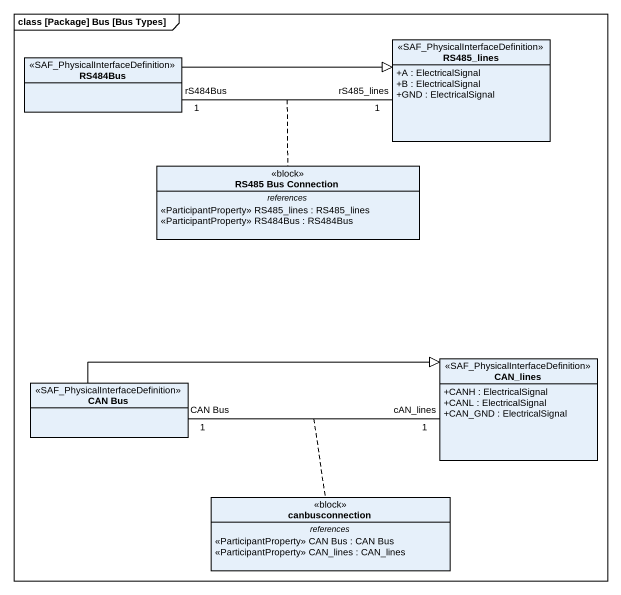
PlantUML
@startuml
mainframe class [Package] Bus [Bus Types]
hide circle
hide empty members
skinparam classAttributeIconSize 0
class RS484Bus <<SAF_PhysicalInterfaceDefinition>>
class RS485_lines <<SAF_PhysicalInterfaceDefinition>> {
  +A : ElectricalSignal
  +B : ElectricalSignal
  +GND : ElectricalSignal
}
class "RS485 Bus Connection" as RS485_Bus_Connection <<block>> {
  -- references --
  <<ParticipantProperty>> RS485_lines : RS485_lines
  <<ParticipantProperty>> RS484Bus : RS484Bus
}
class CAN_lines <<SAF_PhysicalInterfaceDefinition>> {
  +CANH : ElectricalSignal
  +CANL : ElectricalSignal
  +CAN_GND : ElectricalSignal
}
class "CAN Bus" as CAN_Bus <<SAF_PhysicalInterfaceDefinition>>
class canbusconnection <<block>> {
  -- references --
  <<ParticipantProperty>> CAN Bus : CAN Bus
  <<ParticipantProperty>> CAN_lines : CAN_lines
}
RS484Bus "rS484Bus\n1" -right- "rS485_lines\n1" RS485_lines
(RS484Bus, RS485_lines) .. RS485_Bus_Connection
RS484Bus -right-|> RS485_lines
CAN_lines "cAN_lines\n1" -left- "CAN Bus\n1" CAN_Bus
(CAN_lines, CAN_Bus) .. canbusconnection
CAN_Bus -right-|> CAN_lines
@enduml
